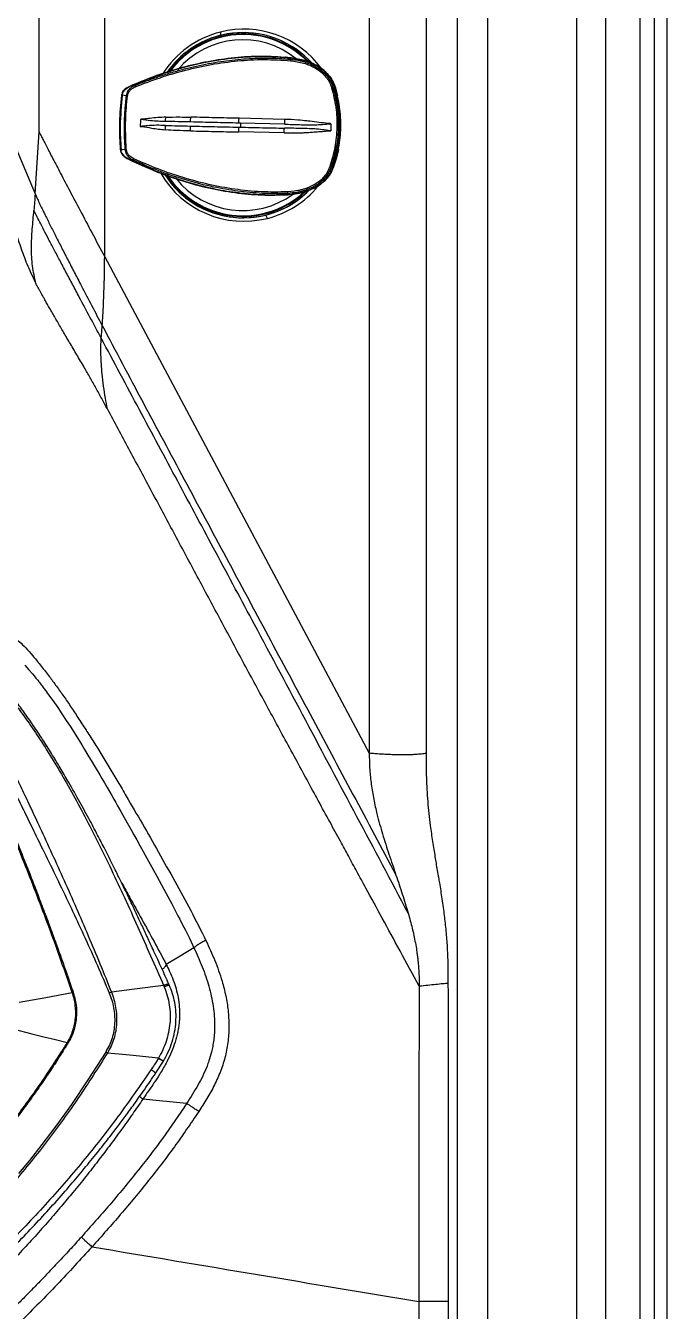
# Model space of a CAD drawing. Extents: x 832 to 912, y 781 to 934.
# Drawn here: x 902.64 to 911.81, y 806.48 to 824.87 of the extents above; entities that cross this region are included whole.
import ezdxf

# ---------------------------------------------------------------- set-up
doc = ezdxf.new("R2010")
doc.units = 0
doc.header["$MEASUREMENT"] = 0
doc.layers.add('1', color=4, linetype='Continuous')

# ---------------------------------------------------------------- blocks, each defined once
blk = doc.blocks.new('2026 SOVEREIGN HL')
at = {"layer": '1', "color": 4, "linetype": 'Continuous', "lineweight": 25}
blk.add_line((80.084, 3), (80.084, 90.187), dxfattribs=at)
at = {"layer": '1', "color": 3, "linetype": 'Continuous', "lineweight": 25}
for p, q in [((79.9, 3.417), (79.9, 89.77)), ((79.696, 3.694), (79.696, 89.493)), ((79.206, 4.327), (79.206, 88.86)), ((78.788, 4.836), (78.788, 88.352)), ((77.08, 39.958), (77.08, 5.071)), ((77.513, 39.974), (77.513, 5.071)), ((75.82, 29.564), (75.82, 17.37)), ((72.037, 24.471), (72.037, 29.387)), ((76.634, 29.326), (76.634, 17.369)), ((71.099, 26.262), (71.099, 29.241)), ((73.692, 27.69), (73.695, 27.642)), ((74.621, 27.328), (74.62, 27.328)), ((74.703, 27.312), (74.699, 27.3)), ((74.703, 27.312), (74.704, 27.313)), ((74.706, 27.319), (74.705, 27.319)), ((70.268, 27.212), (71.042, 25.376)), ((72.47, 26.938), (72.47, 26.939)), ((72.471, 26.927), (72.47, 26.938)), ((75.324, 26.903), (75.301, 26.897)), ((75.332, 26.905), (75.331, 26.905)), ((75.332, 26.905), (75.367, 26.777)), ((75.332, 26.905), (75.332, 26.905)), ((72.349, 26.775), (72.282, 26.784)), ((74.609, 26.439), (73.958, 26.455)), ((74.608, 26.371), (73.978, 26.386)), ((75.272, 26.377), (75.27, 26.277)), ((71.042, 25.376), (71.099, 26.262)), ((74.605, 26.245), (73.954, 26.259)), ((72.264, 26.008), (72.331, 26.013)), ((72.271, 26.008), (72.276, 25.995)), ((72.447, 25.856), (72.445, 25.845)), ((72.445, 25.845), (72.445, 25.844)), ((75.298, 25.75), (75.275, 25.757)), ((75.306, 25.748), (75.305, 25.748)), ((75.306, 25.748), (75.306, 25.748)), ((74.655, 25.381), (74.659, 25.369)), ((74.659, 25.369), (74.66, 25.368)), ((74.661, 25.362), (74.727, 25.372)), ((74.662, 25.362), (74.661, 25.362)), ((74.728, 25.369), (74.729, 25.369)), ((74.364, 25.023), (74.342, 25.071)), ((72.037, 24.471), (75.82, 17.37)), ((72.963, 14.048), (72.955, 14.066)), ((71.585, 13.954), (71.57, 13.949)), ((72.133, 13.953), (72.102, 13.94)), ((72.076, 13.081), (72.051, 13.096)), ((72.768, 12.796), (72.876, 12.967)), ((73.209, 12.36), (72.583, 12.423)), ((76.949, 9.524), (76.942, 5.071))]:
    blk.add_line(p, q, dxfattribs=at)
at = {"layer": '1', "color": 3, "linetype": 'Continuous', "lineweight": 25, "flags": 128}
for points in [[(75.379, 26.007), (75.351, 25.888), (75.306, 25.748)], [(75.257, 25.763), (75.229, 25.698), (75.204, 25.658), (75.196, 25.646), (75.187, 25.635), (75.178, 25.623), (75.168, 25.612), (75.168, 25.611), (75.166, 25.609), (75.159, 25.602), (75.146, 25.589), (75.126, 25.57), (75.1, 25.548), (75.074, 25.53), (75.047, 25.513), (75.046, 25.512), (75.038, 25.507), (74.973, 25.474), (74.917, 25.452), (74.882, 25.441), (74.851, 25.432), (74.843, 25.43), (74.83, 25.427), (74.818, 25.424), (74.813, 25.423), (74.81, 25.422), (74.809, 25.422), (74.809, 25.422), (74.809, 25.422), (74.809, 25.422), (74.808, 25.422), (74.808, 25.422), (74.808, 25.422), (74.808, 25.422), (74.808, 25.422), (74.808, 25.422), (74.808, 25.422), (74.808, 25.422), (74.805, 25.421), (74.772, 25.415), (74.746, 25.411), (74.655, 25.403)], [(71.987, 23.309), (71.994, 23.399), (72.001, 23.49)], [(70.894, 18.632), (70.954, 18.566), (71.004, 18.508), (71.029, 18.478), (71.054, 18.446), (71.08, 18.414), (71.093, 18.397), (71.1, 18.388), (71.108, 18.377), (71.118, 18.365), (71.13, 18.35), (71.143, 18.333), (71.157, 18.313), (71.173, 18.292), (71.191, 18.268), (71.194, 18.263), (71.205, 18.249), (71.221, 18.227), (71.293, 18.126), (71.365, 18.023), (71.426, 17.934), (71.488, 17.84), (71.541, 17.757), (71.622, 17.631), (71.71, 17.489), (71.75, 17.423), (71.798, 17.344), (71.858, 17.244), (71.915, 17.147), (71.966, 17.061), (71.997, 17.008), (72.032, 16.948), (72.071, 16.881), (72.105, 16.821), (72.138, 16.765), (72.168, 16.712), (72.195, 16.664), (72.22, 16.62), (72.235, 16.594), (72.267, 16.537), (72.316, 16.452), (72.379, 16.34), (72.416, 16.273), (72.455, 16.203), (72.496, 16.13), (72.539, 16.052), (72.665, 15.824), (72.781, 15.611), (72.883, 15.424), (72.995, 15.215), (73.084, 15.046), (73.111, 14.996), (73.146, 14.927), (73.192, 14.837), (73.248, 14.724), (73.314, 14.587)], [(73.314, 14.587), (73.116, 14.468), (72.918, 14.349)], [(72.88, 14.046), (72.462, 13.994), (72.133, 13.953)], [(70.815, 13.808), (71.193, 13.878), (71.57, 13.949)], [(70.74, 13.423), (70.997, 13.358), (71.164, 13.315), (71.331, 13.273), (71.498, 13.23)], [(72.051, 13.096), (71.798, 12.698), (71.56, 12.346), (71.339, 12.037), (71.138, 11.771), (70.959, 11.545), (70.806, 11.359)], [(72.805, 13.008), (72.397, 13.049), (72.076, 13.081)], [(72.766, 12.798), (72.768, 12.796), (72.767, 12.797), (72.762, 12.8), (72.754, 12.805), (72.743, 12.811), (72.73, 12.82), (72.715, 12.83), (72.699, 12.84)]]:
    blk.add_lwpolyline(points, dxfattribs=at)
at = {"layer": '1', "color": 3, "linetype": 'Continuous', "lineweight": 25}
for centre, radius, start, end in [((74.029, 26.358), 1.373, 104.1827, 147.8336), ((74.018, 26.359), 1.323, 41.562, 145.3469), ((74.019, 26.359), 1.324, 104.1796, 145.3052), ((74.015, 26.359), 1.304, 44.0435, 144.5973), ((74.015, 26.359), 1.295, 44.6571, 144.1835), ((74.014, 26.359), 1.295, 44.6735, 144.175), ((74.015, 26.359), 1.295, 44.9736, 143.9615), ((74.028, 26.359), 1.372, 36.0317, 104.1608), ((74.018, 26.359), 1.322, 42.139, 104.1647), ((74.011, 26.359), 1.219, 51.0807, 139.6765), ((74.513, 27.299), 0.186, 353.7217, 0.2938), ((72.521, 26.928), 0.0505, 180.7171, 205.5211), ((75.351, 26.66), 0.242, 101.9773, 106.5208), ((73.623, 26.365), 1.784, 339.8492, 17.5466), ((73.625, 26.365), 1.786, 339.8493, 17.5465), ((72.324, 26.424), 0.352, 83.6003, 85.9363), ((72.324, 26.345), 0.331, 271.2974, 273.7793), ((72.497, 25.853), 0.0504, 151.833, 176.6432), ((75.333, 25.982), 0.232, 250.8743, 255.6048), ((74.028, 26.354), 1.372, 209.8612, 284.157), ((74.018, 26.354), 1.323, 212.0815, 284.1559), ((74.018, 26.354), 1.323, 212.097, 315.4486), ((74.015, 26.354), 1.304, 212.9753, 313.0221), ((74.015, 26.354), 1.295, 213.3646, 312.3202), ((74.014, 26.354), 1.295, 213.3737, 312.3037), ((74.015, 26.354), 1.295, 213.5908, 312.6449), ((74.011, 26.354), 1.219, 218.4323, 306.2638), ((74.018, 26.354), 1.323, 284.1761, 315.4675), ((74.027, 26.354), 1.373, 284.1785, 320.5542), ((74.47, 25.391), 0.185, 357.0977, 3.6738)]:
    blk.add_arc(centre, radius, start, end, dxfattribs=at)
for points, knots in [([(74.705, 27.319), (74.578, 27.329), (74.324, 27.349), (73.942, 27.33), (73.563, 27.279), (73.19, 27.196), (72.823, 27.087), (72.587, 26.992), (72.469, 26.945)], [0, 0, 0, 0, 0.1667058, 0.3333905, 0.5000627, 0.6667205, 0.8333645, 1, 1, 1, 1]), ([(74.704, 27.313), (74.563, 27.324), (74.28, 27.345), (73.854, 27.317), (73.406, 27.245), (72.94, 27.124), (72.627, 27.001), (72.47, 26.939)], [0, 0, 0, 0, 0.1853346, 0.3714116, 0.5584036, 0.7794434, 1, 1, 1, 1]), ([(72.471, 26.927), (72.528, 26.95), (72.644, 26.995), (72.821, 27.057), (72.998, 27.112), (73.174, 27.161), (73.348, 27.203), (73.522, 27.239), (73.747, 27.277), (74.026, 27.308), (74.361, 27.323), (74.585, 27.308), (74.699, 27.3)], [0, 0, 0, 0, 0.082024, 0.164587, 0.247634, 0.327657, 0.404889, 0.482845, 0.561506, 0.704793, 0.850851, 1, 1, 1, 1]), ([(72.476, 26.906), (72.593, 26.951), (72.827, 27.041), (73.191, 27.147), (73.562, 27.229), (73.938, 27.281), (74.318, 27.303), (74.571, 27.287), (74.698, 27.279)], [0, 0, 0, 0, 0.166755, 0.333479, 0.500173, 0.666827, 0.833439, 1, 1, 1, 1]), ([(74.698, 27.279), (74.76, 27.27), (74.883, 27.252), (75.037, 27.187), (75.148, 27.107), (75.2, 27.05), (75.235, 27.001), (75.26, 26.958), (75.275, 26.913), (75.283, 26.892)], [0, 0, 0, 0, 0.252442, 0.502953, 0.665117, 0.799, 0.811083, 0.908696, 1, 1, 1, 1]), ([(74.699, 27.3), (74.733, 27.296), (74.782, 27.29), (74.854, 27.274), (74.919, 27.255), (74.992, 27.227), (75.073, 27.185), (75.157, 27.126), (75.223, 27.055), (75.263, 26.991), (75.286, 26.944), (75.296, 26.913), (75.301, 26.897)], [0, 0, 0, 0, 0.134315, 0.19393, 0.286019, 0.397716, 0.499324, 0.639411, 0.796776, 0.872857, 0.9321, 1, 1, 1, 1]), ([(74.703, 27.307), (74.703, 27.307), (74.703, 27.309), (74.704, 27.311), (74.704, 27.313), (74.705, 27.316), (74.705, 27.318), (74.705, 27.319), (74.705, 27.319), (74.705, 27.319)], [0, 0, 0, 0, 0.0555269, 0.1652647, 0.3428135, 0.5557034, 0.7629254, 0.9106701, 1, 1, 1, 1]), ([(75.324, 26.903), (75.314, 26.93), (75.294, 26.984), (75.246, 27.056), (75.187, 27.12), (75.115, 27.176), (75.031, 27.225), (74.944, 27.261), (74.859, 27.286), (74.781, 27.303), (74.729, 27.31), (74.704, 27.313)], [0, 0, 0, 0, 0.11106, 0.219204, 0.328205, 0.441569, 0.564531, 0.695223, 0.79984, 0.902244, 1, 1, 1, 1]), ([(75.331, 26.905), (75.319, 26.936), (75.295, 26.998), (75.236, 27.079), (75.165, 27.149), (75.082, 27.205), (74.993, 27.249), (74.869, 27.294), (74.771, 27.309), (74.705, 27.319)], [0, 0, 0, 0, 0.125454, 0.250839, 0.376108, 0.501219, 0.626161, 0.750943, 1, 1, 1, 1]), ([(74.706, 27.319), (74.772, 27.309), (74.87, 27.294), (74.994, 27.248), (75.084, 27.205), (75.166, 27.148), (75.237, 27.079), (75.296, 26.998), (75.32, 26.936), (75.332, 26.905)], [0, 0, 0, 0, 0.249571, 0.374544, 0.499577, 0.624656, 0.749763, 0.874882, 1, 1, 1, 1]), ([(74.828, 27.295), (74.83, 27.294), (74.833, 27.294), (74.835, 27.293), (74.835, 27.293)], [0, 0, 0, 0, 0.767653, 1, 1, 1, 1]), ([(72.469, 26.945), (72.429, 26.929), (72.368, 26.905), (72.308, 26.856), (72.284, 26.818), (72.279, 26.795), (72.277, 26.784)], [0, 0, 0, 0, 0.491784, 0.743121, 0.871148, 1, 1, 1, 1]), ([(72.47, 26.939), (72.427, 26.922), (72.365, 26.898), (72.307, 26.846), (72.287, 26.811), (72.284, 26.793), (72.282, 26.784)], [0, 0, 0, 0, 0.538399, 0.778103, 0.891276, 1, 1, 1, 1]), ([(72.349, 26.775), (72.351, 26.788), (72.356, 26.814), (72.371, 26.846), (72.388, 26.87), (72.402, 26.885), (72.427, 26.906), (72.451, 26.918), (72.471, 26.927)], [0, 0, 0, 0, 0.191719, 0.38276, 0.518623, 0.62094, 0.677465, 1, 1, 1, 1]), ([(72.363, 26.774), (72.365, 26.785), (72.37, 26.812), (72.393, 26.85), (72.43, 26.884), (72.46, 26.899), (72.476, 26.906)], [0, 0, 0, 0, 0.189797, 0.444634, 0.713683, 1, 1, 1, 1]), ([(72.469, 26.944), (72.469, 26.944), (72.469, 26.945), (72.469, 26.945), (72.469, 26.945)], [0, 0, 0, 0, 0.623214, 1, 1, 1, 1]), ([(75.283, 26.892), (75.306, 26.799), (75.351, 26.613), (75.364, 26.325), (75.338, 26.038), (75.284, 25.854), (75.257, 25.763)], [0, 0, 0, 0, 0.249997, 0.499994, 0.750008, 1, 1, 1, 1]), ([(75.301, 26.897), (75.325, 26.803), (75.37, 26.618), (75.383, 26.33), (75.359, 26.041), (75.304, 25.853), (75.275, 25.757)], [0, 0, 0, 0, 0.25031, 0.493487, 0.741947, 1, 1, 1, 1]), ([(75.292, 25.752), (75.321, 25.845), (75.38, 26.032), (75.407, 26.324), (75.393, 26.618), (75.343, 26.806), (75.318, 26.901)], [0, 0, 0, 0, 0.25, 0.499999, 0.749999, 1, 1, 1, 1]), ([(75.305, 25.748), (75.334, 25.842), (75.393, 26.029), (75.421, 26.324), (75.407, 26.62), (75.356, 26.81), (75.331, 26.905)], [0, 0, 0, 0, 0.249999, 0.5, 0.75, 1, 1, 1, 1]), ([(75.318, 26.901), (75.318, 26.901), (75.319, 26.901), (75.32, 26.901), (75.322, 26.902), (75.326, 26.903), (75.33, 26.904), (75.331, 26.905), (75.331, 26.905)], [0, 0, 0, 0, 0.02176, 0.048506, 0.136435, 0.464057, 0.814746, 1, 1, 1, 1]), ([(72.277, 26.784), (72.263, 26.639), (72.239, 26.381), (72.253, 26.121), (72.259, 26.007)], [0, 0, 0, 0, 0.559951, 1, 1, 1, 1]), ([(72.264, 26.008), (72.257, 26.137), (72.244, 26.396), (72.269, 26.655), (72.282, 26.784)], [0, 0, 0, 0, 0.499975, 1, 1, 1, 1]), ([(72.288, 26.783), (72.275, 26.638), (72.25, 26.381), (72.264, 26.122), (72.271, 26.008)], [0, 0, 0, 0, 0.559949, 1, 1, 1, 1]), ([(72.288, 26.783), (72.288, 26.783), (72.286, 26.783), (72.285, 26.783), (72.282, 26.784), (72.28, 26.784), (72.278, 26.784), (72.277, 26.784), (72.277, 26.784), (72.277, 26.784)], [0, 0, 0, 0, 0.055523, 0.165307, 0.342805, 0.555715, 0.762934, 0.910683, 1, 1, 1, 1]), ([(72.331, 26.013), (72.329, 26.044), (72.324, 26.114), (72.32, 26.23), (72.319, 26.373), (72.325, 26.524), (72.336, 26.663), (72.345, 26.742), (72.349, 26.775)], [0, 0, 0, 0, 0.1227059, 0.2744709, 0.4552975, 0.6869475, 0.8685119, 1, 1, 1, 1]), ([(72.346, 26.014), (72.339, 26.156), (72.327, 26.41), (72.352, 26.663), (72.363, 26.774)], [0, 0, 0, 0, 0.559945, 1, 1, 1, 1]), ([(72.548, 26.439), (72.548, 26.423), (72.547, 26.389), (72.546, 26.356), (72.546, 26.339)], [0, 0, 0, 0, 0.499998, 1, 1, 1, 1]), ([(72.546, 26.339), (72.547, 26.339), (72.549, 26.339), (72.55, 26.339), (72.551, 26.338)], [0, 0, 0, 0, 0.486392, 1, 1, 1, 1]), ([(72.553, 26.439), (72.552, 26.439), (72.551, 26.439), (72.549, 26.439), (72.548, 26.439)], [0, 0, 0, 0, 0.500198, 1, 1, 1, 1]), ([(72.906, 26.352), (72.82, 26.355), (72.71, 26.357), (72.593, 26.342), (72.562, 26.339), (72.554, 26.338), (72.552, 26.338), (72.551, 26.338), (72.551, 26.338), (72.551, 26.338), (72.551, 26.338)], [0, 0, 0, 0, 0.730018, 0.931373, 0.982113, 0.995107, 0.998552, 0.999524, 0.999822, 1, 1, 1, 1]), ([(72.551, 26.338), (72.551, 26.338), (72.553, 26.338), (72.56, 26.338), (72.612, 26.334), (72.727, 26.308), (72.839, 26.297), (72.904, 26.29)], [0, 0, 0, 0, 0.001607, 0.015651, 0.055888, 0.446075, 1, 1, 1, 1]), ([(72.909, 26.472), (72.833, 26.467), (72.731, 26.46), (72.618, 26.446), (72.577, 26.442), (72.563, 26.441), (72.558, 26.44), (72.555, 26.44), (72.554, 26.439), (72.553, 26.439)], [0, 0, 0, 0, 0.632721, 0.860021, 0.958237, 0.975922, 0.985986, 0.994963, 1, 1, 1, 1]), ([(72.908, 26.41), (72.836, 26.411), (72.718, 26.413), (72.6, 26.432), (72.553, 26.439)], [0, 0, 0, 0, 0.600626, 1, 1, 1, 1]), ([(72.904, 26.29), (72.905, 26.301), (72.907, 26.324), (72.907, 26.343), (72.906, 26.352)], [0, 0, 0, 0, 0.5000134, 1, 1, 1, 1]), ([(72.906, 26.352), (72.965, 26.351), (73.083, 26.348), (73.202, 26.345), (73.261, 26.344)], [0, 0, 0, 0, 0.499891, 1, 1, 1, 1]), ([(72.908, 26.41), (72.908, 26.419), (72.909, 26.438), (72.909, 26.461), (72.909, 26.472)], [0, 0, 0, 0, 0.499972, 1, 1, 1, 1]), ([(73.263, 26.402), (73.203, 26.403), (73.084, 26.406), (72.967, 26.409), (72.908, 26.41)], [0, 0, 0, 0, 0.500116, 1, 1, 1, 1]), ([(72.909, 26.472), (72.975, 26.473), (73.095, 26.475), (73.215, 26.472), (73.267, 26.471)], [0, 0, 0, 0, 0.5598152, 1, 1, 1, 1]), ([(73.261, 26.344), (73.377, 26.341), (73.607, 26.336), (73.839, 26.331), (73.954, 26.328)], [0, 0, 0, 0, 0.499964, 1, 1, 1, 1]), ([(73.263, 26.275), (73.263, 26.281), (73.263, 26.294), (73.263, 26.313), (73.262, 26.33), (73.262, 26.339), (73.261, 26.344)], [0, 0, 0, 0, 0.247829, 0.499988, 0.752155, 1, 1, 1, 1]), ([(73.263, 26.402), (73.263, 26.406), (73.264, 26.416), (73.266, 26.433), (73.267, 26.452), (73.267, 26.464), (73.267, 26.471)], [0, 0, 0, 0, 0.247854, 0.499999, 0.752163, 1, 1, 1, 1]), ([(73.956, 26.386), (73.84, 26.389), (73.608, 26.394), (73.378, 26.399), (73.263, 26.402)], [0, 0, 0, 0, 0.500037, 1, 1, 1, 1]), ([(73.958, 26.455), (73.843, 26.457), (73.612, 26.463), (73.382, 26.468), (73.267, 26.471)], [0, 0, 0, 0, 0.500128, 1, 1, 1, 1]), ([(73.954, 26.259), (73.954, 26.266), (73.954, 26.279), (73.954, 26.297), (73.955, 26.314), (73.954, 26.323), (73.954, 26.328)], [0, 0, 0, 0, 0.247823, 0.499999, 0.752151, 1, 1, 1, 1]), ([(73.954, 26.328), (73.958, 26.328), (73.966, 26.328), (73.973, 26.328), (73.977, 26.328)], [0, 0, 0, 0, 0.500009, 1, 1, 1, 1]), ([(73.956, 26.386), (73.956, 26.391), (73.957, 26.4), (73.957, 26.417), (73.958, 26.436), (73.958, 26.448), (73.958, 26.455)], [0, 0, 0, 0, 0.247852, 0.500014, 0.752159, 1, 1, 1, 1]), ([(73.978, 26.386), (73.974, 26.386), (73.966, 26.386), (73.959, 26.386), (73.956, 26.386)], [0, 0, 0, 0, 0.591893, 1, 1, 1, 1]), ([(73.978, 26.386), (73.978, 26.381), (73.977, 26.373), (73.977, 26.357), (73.977, 26.34), (73.977, 26.332), (73.977, 26.328)], [0, 0, 0, 0, 0.250256, 0.499979, 0.749739, 1, 1, 1, 1]), ([(73.977, 26.328), (74.082, 26.325), (74.292, 26.321), (74.502, 26.316), (74.607, 26.314)], [0, 0, 0, 0, 0.500057, 1, 1, 1, 1]), ([(74.605, 26.245), (74.605, 26.252), (74.605, 26.264), (74.606, 26.283), (74.606, 26.299), (74.607, 26.309), (74.607, 26.314)], [0, 0, 0, 0, 0.247855, 0.4999725, 0.7521005, 1, 1, 1, 1]), ([(75.26, 26.277), (75.187, 26.287), (75.042, 26.306), (74.825, 26.31), (74.679, 26.313), (74.607, 26.314)], [0, 0, 0, 0, 0.338238, 0.670376, 1, 1, 1, 1]), ([(74.609, 26.439), (74.609, 26.433), (74.608, 26.42), (74.608, 26.402), (74.608, 26.385), (74.608, 26.376), (74.608, 26.371)], [0, 0, 0, 0, 0.2479315, 0.4999994, 0.7520972, 1, 1, 1, 1]), ([(74.608, 26.371), (74.681, 26.369), (74.826, 26.364), (75.043, 26.359), (75.189, 26.371), (75.262, 26.378)], [0, 0, 0, 0, 0.32961, 0.661729, 1, 1, 1, 1]), ([(75.262, 26.378), (75.262, 26.378), (75.256, 26.379), (75.245, 26.38), (75.149, 26.388), (75.058, 26.404), (74.972, 26.413), (74.971, 26.413), (74.967, 26.413), (74.953, 26.415), (74.897, 26.421), (74.78, 26.433), (74.673, 26.437), (74.609, 26.439)], [0, 0, 0, 0, 0.003081, 0.027249, 0.05012, 0.445529, 0.445662, 0.446815, 0.450122, 0.462785, 0.512261, 0.707506, 1, 1, 1, 1]), ([(75.272, 26.377), (75.27, 26.377), (75.267, 26.377), (75.264, 26.377), (75.262, 26.378)], [0, 0, 0, 0, 0.499903, 1, 1, 1, 1]), ([(71.099, 26.262), (71.104, 26.251), (71.114, 26.23), (71.139, 26.18), (71.17, 26.12), (71.221, 26.021), (71.299, 25.871), (71.41, 25.658), (71.54, 25.411), (71.69, 25.128), (71.857, 24.811), (71.975, 24.588), (72.037, 24.471)], [0, 0, 0, 0, 0.04249, 0.086326, 0.132089, 0.180165, 0.284122, 0.399748, 0.528239, 0.670844, 0.82843, 1, 1, 1, 1]), ([(73.263, 26.275), (73.196, 26.276), (73.076, 26.278), (72.957, 26.286), (72.904, 26.29)], [0, 0, 0, 0, 0.560184, 1, 1, 1, 1]), ([(73.263, 26.275), (73.378, 26.272), (73.608, 26.267), (73.839, 26.262), (73.954, 26.259)], [0, 0, 0, 0, 0.499872, 1, 1, 1, 1]), ([(74.605, 26.245), (74.615, 26.245), (74.638, 26.245), (74.674, 26.245), (74.717, 26.245), (74.764, 26.245), (74.818, 26.247), (74.877, 26.249), (74.942, 26.253), (75.001, 26.257), (75.055, 26.261), (75.101, 26.265), (75.148, 26.268), (75.19, 26.272), (75.22, 26.274), (75.238, 26.275), (75.248, 26.276), (75.255, 26.276), (75.259, 26.277), (75.26, 26.277)], [0, 0, 0, 0, 0.047084, 0.102822, 0.167174, 0.240062, 0.321442, 0.411317, 0.509843, 0.617397, 0.683426, 0.754852, 0.831574, 0.898221, 0.948339, 0.969627, 0.982104, 0.993556, 1, 1, 1, 1]), ([(75.26, 26.277), (75.262, 26.277), (75.265, 26.277), (75.268, 26.277), (75.27, 26.277)], [0, 0, 0, 0, 0.500102, 1, 1, 1, 1]), ([(72.271, 26.008), (72.27, 26.008), (72.269, 26.008), (72.267, 26.008), (72.265, 26.008), (72.262, 26.008), (72.26, 26.007), (72.259, 26.007), (72.259, 26.007), (72.259, 26.007)], [0, 0, 0, 0, 0.055558, 0.165291, 0.342835, 0.555732, 0.762931, 0.910687, 1, 1, 1, 1]), ([(72.259, 26.007), (72.261, 25.996), (72.265, 25.974), (72.287, 25.935), (72.345, 25.883), (72.404, 25.856), (72.443, 25.838)], [0, 0, 0, 0, 0.1288491, 0.2568822, 0.5082135, 1, 1, 1, 1]), ([(72.264, 26.008), (72.265, 25.999), (72.268, 25.98), (72.286, 25.944), (72.342, 25.89), (72.403, 25.863), (72.445, 25.844)], [0, 0, 0, 0, 0.1087644, 0.2218972, 0.4616008, 1, 1, 1, 1]), ([(72.447, 25.856), (72.427, 25.866), (72.391, 25.886), (72.356, 25.929), (72.337, 25.972), (72.333, 25.999), (72.331, 26.013)], [0, 0, 0, 0, 0.3224596, 0.5984824, 0.7990252, 1, 1, 1, 1]), ([(72.452, 25.876), (72.433, 25.887), (72.398, 25.906), (72.366, 25.946), (72.35, 25.982), (72.347, 26.003), (72.346, 26.014)], [0, 0, 0, 0, 0.363344, 0.65335, 0.828638, 1, 1, 1, 1]), ([(72.445, 25.844), (72.445, 25.843), (72.444, 25.841), (72.444, 25.84), (72.443, 25.838), (72.443, 25.838), (72.443, 25.838)], [0, 0, 0, 0, 0.257479, 0.60383, 0.850716, 1, 1, 1, 1]), ([(72.443, 25.838), (72.559, 25.786), (72.791, 25.68), (73.152, 25.554), (73.521, 25.454), (73.898, 25.386), (74.279, 25.35), (74.534, 25.358), (74.661, 25.362)], [0, 0, 0, 0, 0.1666364, 0.3332802, 0.4999377, 0.6666105, 0.8332942, 1, 1, 1, 1]), ([(72.445, 25.844), (72.575, 25.785), (72.836, 25.668), (73.243, 25.532), (73.63, 25.437), (73.992, 25.382), (74.326, 25.356), (74.548, 25.364), (74.66, 25.368)], [0, 0, 0, 0, 0.187061, 0.374644, 0.561877, 0.70843, 0.854413, 1, 1, 1, 1]), ([(74.655, 25.381), (74.594, 25.379), (74.474, 25.375), (74.294, 25.38), (74.116, 25.392), (73.941, 25.412), (73.768, 25.438), (73.519, 25.485), (73.198, 25.567), (72.813, 25.696), (72.568, 25.803), (72.447, 25.856)], [0, 0, 0, 0, 0.079707, 0.158459, 0.236335, 0.313387, 0.389649, 0.46514, 0.646211, 0.824643, 1, 1, 1, 1]), ([(74.655, 25.403), (74.528, 25.4), (74.275, 25.396), (73.896, 25.436), (73.522, 25.505), (73.156, 25.603), (72.797, 25.726), (72.567, 25.826), (72.452, 25.876)], [0, 0, 0, 0, 0.1665756, 0.3331852, 0.4998368, 0.6665271, 0.8332509, 1, 1, 1, 1]), ([(75.275, 25.757), (75.273, 25.749), (75.267, 25.733), (75.256, 25.708), (75.242, 25.682), (75.226, 25.655), (75.197, 25.615), (75.156, 25.569), (75.105, 25.526), (75.059, 25.495), (75.014, 25.47), (74.967, 25.448), (74.916, 25.429), (74.854, 25.41), (74.767, 25.391), (74.697, 25.385), (74.655, 25.381)], [0, 0, 0, 0, 0.03234, 0.06762, 0.105832, 0.146974, 0.191051, 0.298233, 0.384938, 0.451121, 0.515506, 0.582863, 0.653192, 0.726482, 0.837058, 1, 1, 1, 1]), ([(75.292, 25.752), (75.292, 25.752), (75.293, 25.752), (75.294, 25.752), (75.296, 25.751), (75.3, 25.75), (75.304, 25.748), (75.305, 25.748), (75.305, 25.748)], [0, 0, 0, 0, 0.022805, 0.050111, 0.135418, 0.46358, 0.814883, 1, 1, 1, 1]), ([(70.453, 25.589), (70.492, 25.506), (70.569, 25.338), (70.666, 25.088), (70.755, 24.838), (70.842, 24.589), (70.931, 24.341), (71.012, 24.174), (71.052, 24.09)], [0, 0, 0, 0, 0.165777, 0.331558, 0.501344, 0.669011, 0.834554, 1, 1, 1, 1]), ([(74.66, 25.368), (74.698, 25.372), (74.778, 25.379), (74.879, 25.403), (74.961, 25.431), (75.022, 25.458), (75.087, 25.493), (75.152, 25.54), (75.213, 25.601), (75.264, 25.671), (75.287, 25.723), (75.298, 25.75)], [0, 0, 0, 0, 0.149082, 0.305958, 0.394301, 0.478843, 0.560233, 0.673647, 0.782723, 0.88931, 1, 1, 1, 1]), ([(75.306, 25.748), (75.292, 25.718), (75.266, 25.657), (75.203, 25.578), (75.129, 25.512), (75.044, 25.46), (74.953, 25.42), (74.826, 25.381), (74.728, 25.37), (74.662, 25.362)], [0, 0, 0, 0, 0.1251342, 0.2502629, 0.3753773, 0.5004405, 0.6254498, 0.7504092, 1, 1, 1, 1]), ([(74.727, 25.372), (74.771, 25.378), (74.847, 25.386), (74.951, 25.42), (75.043, 25.459), (75.127, 25.512), (75.202, 25.578), (75.265, 25.656), (75.292, 25.717), (75.305, 25.748)], [0, 0, 0, 0, 0.179751, 0.31605, 0.452521, 0.589181, 0.726013, 0.862969, 1, 1, 1, 1]), ([(71.042, 25.376), (71.039, 25.336), (71.034, 25.256), (71.028, 25.176), (71.025, 25.135)], [0, 0, 0, 0, 0.500188, 1, 1, 1, 1]), ([(71.042, 25.376), (71.05, 25.357), (71.066, 25.32), (71.1, 25.246), (71.14, 25.163), (71.192, 25.057), (71.257, 24.925), (71.338, 24.766), (71.423, 24.599), (71.513, 24.424), (71.605, 24.245), (71.718, 24.028), (71.849, 23.777), (71.951, 23.584), (72.001, 23.49)], [0, 0, 0, 0, 0.063454, 0.124968, 0.184706, 0.244877, 0.330646, 0.414154, 0.499867, 0.582952, 0.667158, 0.74989, 0.878015, 1, 1, 1, 1]), ([(74.66, 25.368), (74.66, 25.368), (74.66, 25.366), (74.661, 25.364), (74.661, 25.362), (74.661, 25.362), (74.661, 25.362)], [0, 0, 0, 0, 0.2738501, 0.6125048, 0.8540229, 1, 1, 1, 1]), ([(74.783, 25.381), (74.78, 25.38), (74.772, 25.379), (74.765, 25.378), (74.761, 25.378)], [0, 0, 0, 0, 0.437423, 1, 1, 1, 1]), ([(71.052, 24.09), (71.034, 24.174), (70.999, 24.34), (70.983, 24.602), (71, 24.868), (71.017, 25.046), (71.025, 25.135)], [0, 0, 0, 0, 0.249425, 0.497428, 0.747592, 1, 1, 1, 1]), ([(71.987, 23.309), (71.933, 23.41), (71.826, 23.611), (71.69, 23.867), (71.576, 24.08), (71.482, 24.257), (71.393, 24.425), (71.31, 24.583), (71.233, 24.728), (71.165, 24.859), (71.106, 24.972), (71.058, 25.068), (71.036, 25.113), (71.025, 25.135)], [0, 0, 0, 0, 0.129747, 0.257057, 0.341685, 0.426116, 0.511263, 0.594972, 0.67722, 0.759242, 0.840432, 0.919796, 1, 1, 1, 1]), ([(72.001, 23.49), (72.004, 23.538), (72.012, 23.64), (72.02, 23.803), (72.027, 23.977), (72.032, 24.152), (72.036, 24.317), (72.036, 24.422), (72.037, 24.471)], [0, 0, 0, 0, 0.148854, 0.31902, 0.49991, 0.680835, 0.851083, 1, 1, 1, 1]), ([(72.075, 22.297), (72.048, 22.346), (71.993, 22.447), (71.911, 22.597), (71.828, 22.745), (71.736, 22.905), (71.637, 23.075), (71.533, 23.25), (71.436, 23.415), (71.347, 23.567), (71.269, 23.704), (71.213, 23.802), (71.175, 23.869), (71.151, 23.912), (71.129, 23.952), (71.108, 23.989), (71.088, 24.024), (71.069, 24.058), (71.058, 24.079), (71.052, 24.09)], [0, 0, 0, 0, 0.05944, 0.121502, 0.182173, 0.244658, 0.326845, 0.409475, 0.493476, 0.577126, 0.660916, 0.745017, 0.781508, 0.817778, 0.853707, 0.889524, 0.92612, 0.962712, 1, 1, 1, 1]), ([(72.001, 23.49), (72.194, 23.125), (72.583, 22.392), (73.175, 21.286), (73.773, 20.171), (74.374, 19.051), (74.979, 17.921), (75.589, 16.78), (75.998, 16.012), (76.203, 15.628)], [0, 0, 0, 0, 0.139147, 0.280277, 0.42273, 0.565198, 0.707732, 0.853684, 1, 1, 1, 1]), ([(72.075, 22.297), (72.065, 22.348), (72.045, 22.454), (72.02, 22.622), (72.002, 22.785), (71.989, 22.935), (71.983, 23.066), (71.981, 23.191), (71.985, 23.271), (71.987, 23.309)], [0, 0, 0, 0, 0.155051, 0.326071, 0.504046, 0.636938, 0.765631, 0.887311, 1, 1, 1, 1]), ([(76.377, 15.083), (76.134, 15.543), (75.646, 16.461), (74.913, 17.837), (74.241, 19.097), (73.63, 20.238), (73.081, 21.262), (72.533, 22.286), (72.169, 22.968), (71.987, 23.309)], [0, 0, 0, 0, 0.16691, 0.333741, 0.500492, 0.625433, 0.750124, 0.875048, 1, 1, 1, 1]), ([(76.535, 14.037), (76.444, 14.205), (76.268, 14.53), (76.013, 14.998), (75.808, 15.376), (75.646, 15.673), (75.525, 15.897), (75.397, 16.132), (75.253, 16.396), (75.094, 16.688), (74.93, 16.99), (74.766, 17.293), (74.6, 17.598), (74.437, 17.9), (74.221, 18.298), (73.956, 18.791), (73.637, 19.384), (73.321, 19.974), (73.006, 20.563), (72.693, 21.148), (72.382, 21.726), (72.177, 22.106), (72.075, 22.297)], [0, 0, 0, 0, 0.060783, 0.117105, 0.168963, 0.197429, 0.224341, 0.249699, 0.282347, 0.319769, 0.355317, 0.391348, 0.429196, 0.46558, 0.500503, 0.573136, 0.643696, 0.715267, 0.787217, 0.85804, 0.928984, 1, 1, 1, 1]), ([(70.074, 19.406), (70.082, 19.402), (70.098, 19.394), (70.122, 19.381), (70.147, 19.368), (70.171, 19.355), (70.191, 19.345), (70.208, 19.336), (70.227, 19.326), (70.252, 19.313), (70.284, 19.297), (70.317, 19.279), (70.35, 19.262), (70.378, 19.247), (70.402, 19.234), (70.425, 19.222), (70.449, 19.209), (70.475, 19.195), (70.502, 19.18), (70.527, 19.167), (70.563, 19.146), (70.611, 19.118), (70.675, 19.078), (70.742, 19.03), (70.818, 18.967), (70.905, 18.882), (71.004, 18.772), (71.114, 18.638), (71.225, 18.495), (71.334, 18.348), (71.438, 18.203), (71.545, 18.047), (71.655, 17.881), (71.767, 17.708), (71.881, 17.528), (71.996, 17.343), (72.111, 17.153), (72.228, 16.958), (72.382, 16.695), (72.576, 16.361), (72.808, 15.954), (73.039, 15.54), (73.27, 15.121), (73.413, 14.835), (73.484, 14.692)], [0, 0, 0, 0, 0.012691, 0.025767, 0.039229, 0.053076, 0.064993, 0.071299, 0.081164, 0.094836, 0.112316, 0.132605, 0.14943, 0.165576, 0.178945, 0.189536, 0.202509, 0.218249, 0.232821, 0.246223, 0.258456, 0.291037, 0.323734, 0.356526, 0.38936, 0.42199, 0.454134, 0.485149, 0.516802, 0.541567, 0.566067, 0.590118, 0.614247, 0.6391, 0.662283, 0.686701, 0.710756, 0.734444, 0.759427, 0.807061, 0.855031, 0.90368, 0.951997, 1, 1, 1, 1]), ([(70.659, 18.188), (70.713, 18.121), (70.82, 17.989), (70.998, 17.74), (71.182, 17.462), (71.371, 17.154), (71.562, 16.822), (71.753, 16.467), (71.943, 16.094), (72.132, 15.706), (72.32, 15.306), (72.507, 14.894), (72.693, 14.474), (72.818, 14.189), (72.88, 14.047)], [0, 0, 0, 0, 0.083648, 0.167745, 0.251461, 0.334457, 0.417447, 0.500935, 0.584376, 0.667337, 0.750217, 0.833366, 0.916826, 1, 1, 1, 1]), ([(72.955, 14.066), (72.92, 14.144), (72.849, 14.301), (72.746, 14.526), (72.651, 14.732), (72.567, 14.913), (72.494, 15.069), (72.433, 15.196), (72.386, 15.295), (72.346, 15.378), (72.307, 15.459), (72.245, 15.586), (72.156, 15.767), (72.046, 15.986), (71.929, 16.213), (71.803, 16.451), (71.658, 16.716), (71.516, 16.966), (71.382, 17.194), (71.258, 17.397), (71.128, 17.601), (70.995, 17.8), (70.859, 17.992), (70.776, 18.101), (70.733, 18.157)], [0, 0, 0, 0, 0.046373, 0.093378, 0.134795, 0.17055, 0.203869, 0.230109, 0.249305, 0.26525, 0.282156, 0.300025, 0.345965, 0.397332, 0.442957, 0.497267, 0.560092, 0.630984, 0.682759, 0.738301, 0.797845, 0.861658, 0.928995, 1, 1, 1, 1]), ([(70.289, 17.889), (70.307, 17.842), (70.345, 17.749), (70.407, 17.591), (70.481, 17.414), (70.567, 17.215), (70.666, 16.995), (70.78, 16.755), (70.904, 16.499), (71.049, 16.202), (71.215, 15.866), (71.397, 15.491), (71.579, 15.11), (71.758, 14.724), (71.934, 14.334), (72.046, 14.072), (72.102, 13.94)], [0, 0, 0, 0, 0.062319, 0.124752, 0.187451, 0.250906, 0.314486, 0.37751, 0.440611, 0.503896, 0.587131, 0.669779, 0.75236, 0.835034, 0.917583, 1, 1, 1, 1]), ([(70.344, 17.957), (70.365, 17.912), (70.407, 17.821), (70.478, 17.667), (70.558, 17.494), (70.648, 17.299), (70.748, 17.08), (70.861, 16.84), (70.982, 16.582), (71.123, 16.281), (71.282, 15.936), (71.457, 15.551), (71.63, 15.158), (71.801, 14.76), (71.969, 14.358), (72.078, 14.088), (72.133, 13.953)], [0, 0, 0, 0, 0.06234, 0.124818, 0.187363, 0.250453, 0.313852, 0.376637, 0.439459, 0.502671, 0.586016, 0.668823, 0.751617, 0.834543, 0.917364, 1, 1, 1, 1]), ([(70.149, 17.718), (70.152, 17.71), (70.166, 17.67), (70.194, 17.593), (70.232, 17.494), (70.271, 17.395), (70.308, 17.299), (70.35, 17.186), (70.402, 17.054), (70.466, 16.902), (70.534, 16.727), (70.606, 16.545), (70.685, 16.347), (70.77, 16.135), (70.86, 15.908), (70.953, 15.675), (71.045, 15.439), (71.138, 15.195), (71.222, 14.973), (71.294, 14.778), (71.356, 14.607), (71.421, 14.426), (71.485, 14.246), (71.54, 14.088), (71.571, 13.994), (71.585, 13.954)], [0, 0, 0, 0, 0.0097381, 0.0546014, 0.100033, 0.1320562, 0.1702627, 0.2056372, 0.2487953, 0.3001589, 0.3461505, 0.3974849, 0.4466415, 0.4985921, 0.555879, 0.6112052, 0.6642788, 0.7210906, 0.7793451, 0.8161973, 0.8528832, 0.894557, 0.9379495, 0.9731378, 1, 1, 1, 1]), ([(71.57, 13.949), (71.519, 14.098), (71.417, 14.397), (71.257, 14.839), (71.092, 15.277), (70.926, 15.706), (70.78, 16.071), (70.66, 16.372), (70.562, 16.613), (70.474, 16.844), (70.381, 17.074), (70.299, 17.307), (70.216, 17.527), (70.171, 17.654), (70.149, 17.717)], [0, 0, 0, 0, 0.0993043, 0.1988023, 0.2983849, 0.3983175, 0.4984056, 0.5609175, 0.6237892, 0.6873653, 0.7502552, 0.8333895, 0.9165326, 1, 1, 1, 1]), ([(75.82, 17.37), (75.822, 17.292), (75.825, 17.142), (75.848, 16.922), (75.883, 16.71), (75.936, 16.474), (76.01, 16.212), (76.103, 15.922), (76.17, 15.727), (76.203, 15.628)], [0, 0, 0, 0, 0.128044, 0.244167, 0.363411, 0.484308, 0.651363, 0.823666, 1, 1, 1, 1]), ([(76.634, 17.369), (76.623, 17.367), (76.602, 17.363), (76.566, 17.359), (76.527, 17.355), (76.483, 17.352), (76.431, 17.349), (76.367, 17.347), (76.295, 17.347), (76.219, 17.347), (76.143, 17.349), (76.064, 17.353), (75.983, 17.357), (75.901, 17.363), (75.847, 17.368), (75.82, 17.37)], [0, 0, 0, 0, 0.0620555, 0.1245056, 0.1872063, 0.2501188, 0.3211326, 0.4045052, 0.4999498, 0.5832035, 0.6666044, 0.750001, 0.8368436, 0.9184408, 1, 1, 1, 1]), ([(76.634, 17.369), (76.634, 17.31), (76.634, 17.194), (76.637, 17.022), (76.644, 16.852), (76.656, 16.681), (76.672, 16.508), (76.691, 16.356), (76.709, 16.222), (76.726, 16.107), (76.744, 15.996), (76.76, 15.895), (76.777, 15.794), (76.794, 15.696), (76.81, 15.601), (76.826, 15.504), (76.842, 15.402), (76.861, 15.285), (76.878, 15.168), (76.893, 15.052), (76.906, 14.938), (76.918, 14.824), (76.928, 14.712), (76.935, 14.602), (76.94, 14.497), (76.944, 14.392), (76.946, 14.287), (76.947, 14.183), (76.947, 14.114), (76.947, 14.08)], [0, 0, 0, 0, 0.052423, 0.103255, 0.152968, 0.204738, 0.256687, 0.309246, 0.344431, 0.380678, 0.415296, 0.448638, 0.475418, 0.509759, 0.541182, 0.564327, 0.601296, 0.635982, 0.673759, 0.709384, 0.743603, 0.778091, 0.812902, 0.844745, 0.876625, 0.906896, 0.938797, 0.969526, 1, 1, 1, 1]), ([(72.281, 15.513), (72.319, 15.445), (72.413, 15.275), (72.567, 14.996), (72.742, 14.678), (72.859, 14.459), (72.918, 14.349)], [0, 0, 0, 0, 0.184706, 0.456428, 0.728321, 1, 1, 1, 1]), ([(76.203, 15.628), (76.234, 15.537), (76.295, 15.355), (76.35, 15.174), (76.377, 15.083)], [0, 0, 0, 0, 0.501658, 1, 1, 1, 1]), ([(76.377, 15.083), (76.388, 15.047), (76.408, 14.976), (76.435, 14.869), (76.459, 14.764), (76.481, 14.656), (76.497, 14.562), (76.508, 14.482), (76.516, 14.417), (76.523, 14.351), (76.527, 14.295), (76.53, 14.246), (76.532, 14.204), (76.533, 14.169), (76.534, 14.141), (76.535, 14.121), (76.535, 14.091), (76.535, 14.065), (76.535, 14.046), (76.535, 14.039), (76.535, 14.037), (76.535, 14.037)], [0, 0, 0, 0, 0.109688, 0.210669, 0.314875, 0.418904, 0.523102, 0.585101, 0.649369, 0.708058, 0.770972, 0.806218, 0.84515, 0.887786, 0.903184, 0.922073, 0.944458, 0.983391, 0.994491, 0.997944, 1, 1, 1, 1]), ([(73.314, 14.587), (73.355, 14.497), (73.436, 14.318), (73.531, 14.039), (73.595, 13.754), (73.612, 13.528), (73.606, 13.367), (73.597, 13.271), (73.583, 13.18), (73.561, 13.079), (73.534, 12.984), (73.476, 12.825), (73.375, 12.618), (73.265, 12.447), (73.209, 12.36)], [0, 0, 0, 0, 0.126535, 0.251659, 0.375374, 0.497604, 0.538333, 0.579014, 0.619721, 0.65472, 0.710472, 0.743751, 0.869017, 1, 1, 1, 1]), ([(73.484, 14.692), (73.465, 14.682), (73.426, 14.663), (73.377, 14.634), (73.336, 14.608), (73.321, 14.594), (73.314, 14.587)], [0, 0, 0, 0, 0.2500029, 0.5000018, 0.7499987, 1, 1, 1, 1]), ([(73.484, 14.692), (73.528, 14.597), (73.615, 14.408), (73.709, 14.143), (73.771, 13.902), (73.805, 13.69), (73.817, 13.474), (73.806, 13.257), (73.767, 13.04), (73.701, 12.827), (73.61, 12.624), (73.501, 12.43), (73.421, 12.306), (73.382, 12.245)], [0, 0, 0, 0, 0.120999, 0.243375, 0.325664, 0.408355, 0.491412, 0.575041, 0.659478, 0.744727, 0.830354, 0.915739, 1, 1, 1, 1]), ([(72.918, 14.349), (72.934, 14.317), (72.97, 14.243), (73.018, 14.127), (73.06, 14.001), (73.089, 13.874), (73.106, 13.744), (73.109, 13.636), (73.105, 13.551), (73.099, 13.485), (73.088, 13.416), (73.069, 13.321), (73.034, 13.202), (72.98, 13.065), (72.909, 12.921), (72.829, 12.785), (72.744, 12.656), (72.664, 12.54), (72.611, 12.464), (72.583, 12.423)], [0, 0, 0, 0, 0.055374, 0.123526, 0.186212, 0.2491, 0.314014, 0.374716, 0.404042, 0.435281, 0.468428, 0.503479, 0.57361, 0.644384, 0.712253, 0.800648, 0.867936, 0.930272, 1, 1, 1, 1]), ([(72.918, 14.349), (72.912, 14.339), (72.902, 14.319), (72.88, 14.293), (72.863, 14.279), (72.86, 14.276)], [0, 0, 0, 0, 0.44552, 0.891023, 1, 1, 1, 1]), ([(72.888, 14.028), (72.904, 13.986), (72.936, 13.903), (72.963, 13.772), (72.976, 13.639), (72.972, 13.506), (72.952, 13.375), (72.917, 13.247), (72.87, 13.124), (72.826, 13.047), (72.805, 13.009)], [0, 0, 0, 0, 0.1262355, 0.2524694, 0.3782451, 0.5035578, 0.6277042, 0.7512699, 0.8765014, 1, 1, 1, 1]), ([(72.872, 12.961), (72.898, 13.006), (72.949, 13.096), (73.003, 13.238), (73.04, 13.382), (73.058, 13.526), (73.058, 13.666), (73.042, 13.802), (73.011, 13.93), (72.979, 14.009), (72.963, 14.048)], [0, 0, 0, 0, 0.137302, 0.271858, 0.40166, 0.528665, 0.652546, 0.772841, 0.888719, 1, 1, 1, 1]), ([(72.955, 14.066), (72.955, 14.066), (72.955, 14.067), (72.951, 14.068), (72.943, 14.067), (72.931, 14.064), (72.915, 14.06), (72.898, 14.054), (72.886, 14.049), (72.88, 14.047)], [0, 0, 0, 0, 0.019749, 0.185934, 0.356353, 0.526824, 0.693169, 0.851757, 1, 1, 1, 1]), ([(72.88, 14.046), (72.881, 14.043), (72.884, 14.037), (72.887, 14.031), (72.888, 14.028)], [0, 0, 0, 0, 0.559944, 1, 1, 1, 1]), ([(72.963, 14.048), (72.963, 14.048), (72.963, 14.049), (72.959, 14.05), (72.951, 14.049), (72.938, 14.046), (72.923, 14.041), (72.906, 14.035), (72.894, 14.03), (72.888, 14.028)], [0, 0, 0, 0, 0.019947, 0.186246, 0.35677, 0.527295, 0.693593, 0.852041, 1, 1, 1, 1]), ([(76.535, 14.037), (76.533, 13.283), (76.529, 11.779), (76.53, 10.275), (76.531, 9.525)], [0, 0, 0, 0, 0.500858, 1, 1, 1, 1]), ([(76.947, 14.08), (76.923, 14.077), (76.876, 14.072), (76.775, 14.061), (76.66, 14.049), (76.577, 14.041), (76.535, 14.037)], [0, 0, 0, 0, 0.2500454, 0.5000058, 0.7500198, 1, 1, 1, 1]), ([(76.947, 14.08), (76.949, 13.319), (76.953, 11.8), (76.95, 10.282), (76.949, 9.524)], [0, 0, 0, 0, 0.5010211, 1, 1, 1, 1]), ([(71.57, 13.949), (71.587, 13.888), (71.62, 13.768), (71.621, 13.58), (71.589, 13.427), (71.544, 13.311), (71.513, 13.257), (71.498, 13.23)], [0, 0, 0, 0, 0.251365, 0.501785, 0.750727, 0.87556, 1, 1, 1, 1]), ([(71.585, 13.954), (71.602, 13.893), (71.635, 13.77), (71.637, 13.578), (71.605, 13.422), (71.559, 13.304), (71.528, 13.249), (71.512, 13.221)], [0, 0, 0, 0, 0.250615, 0.500736, 0.749747, 0.874802, 1, 1, 1, 1]), ([(72.102, 13.94), (72.115, 13.906), (72.142, 13.837), (72.175, 13.694), (72.185, 13.547), (72.169, 13.401), (72.144, 13.294), (72.106, 13.191), (72.069, 13.128), (72.051, 13.096)], [0, 0, 0, 0, 0.1260005, 0.25162, 0.5011894, 0.6261931, 0.7511778, 0.875147, 1, 1, 1, 1]), ([(72.133, 13.953), (72.146, 13.917), (72.171, 13.846), (72.203, 13.698), (72.213, 13.546), (72.196, 13.396), (72.17, 13.286), (72.131, 13.18), (72.094, 13.114), (72.076, 13.081)], [0, 0, 0, 0, 0.125714, 0.251318, 0.500681, 0.625643, 0.750733, 0.875039, 1, 1, 1, 1]), ([(71.498, 13.23), (71.373, 13.034), (71.123, 12.643), (70.71, 12.081), (70.269, 11.543), (69.801, 11.03), (69.304, 10.549), (68.78, 10.099), (68.228, 9.679), (67.651, 9.29), (67.054, 8.928), (66.641, 8.715), (66.435, 8.608)], [0, 0, 0, 0, 0.100345, 0.20059, 0.300906, 0.400756, 0.500092, 0.599382, 0.699069, 0.799349, 0.899659, 1, 1, 1, 1]), ([(71.512, 13.221), (71.503, 13.207), (71.481, 13.171), (71.439, 13.106), (71.391, 13.03), (71.344, 12.955), (71.303, 12.892), (71.263, 12.832), (71.223, 12.772), (71.149, 12.664), (71.042, 12.511), (70.863, 12.264), (70.64, 11.971), (70.35, 11.617), (70.031, 11.255), (69.679, 10.889), (69.281, 10.51), (68.828, 10.119), (68.315, 9.724), (67.839, 9.395), (67.411, 9.125), (67.136, 8.964), (66.954, 8.862), (66.869, 8.815), (66.783, 8.768), (66.7, 8.724), (66.614, 8.679), (66.529, 8.636), (66.47, 8.606), (66.443, 8.592)], [0, 0, 0, 0, 0.007015, 0.018363, 0.033423, 0.04585, 0.056436, 0.065972, 0.076734, 0.087612, 0.122549, 0.157338, 0.219068, 0.281467, 0.354683, 0.427219, 0.500115, 0.591822, 0.685047, 0.779145, 0.840884, 0.903128, 0.916964, 0.930722, 0.945004, 0.958992, 0.971501, 0.986828, 1, 1, 1, 1]), ([(72.076, 13.081), (71.941, 12.867), (71.67, 12.44), (71.225, 11.825), (70.749, 11.236), (70.241, 10.678), (69.704, 10.151), (69.133, 9.659), (68.531, 9.201), (67.902, 8.778), (67.251, 8.386), (66.801, 8.155), (66.575, 8.039)], [0, 0, 0, 0, 0.100262, 0.200594, 0.300842, 0.400493, 0.499762, 0.599107, 0.699009, 0.799378, 0.89967, 1, 1, 1, 1]), ([(71.512, 13.221), (71.509, 13.223), (71.504, 13.226), (71.5, 13.229), (71.498, 13.23)], [0, 0, 0, 0, 0.559911, 1, 1, 1, 1]), ([(72.805, 13.008), (72.786, 12.976), (72.751, 12.92), (72.715, 12.864), (72.699, 12.84)], [0, 0, 0, 0, 0.56, 1, 1, 1, 1]), ([(72.805, 13.008), (72.805, 13.008), (72.805, 13.008), (72.805, 13.008), (72.805, 13.008)], [0, 0, 0, 0, 0.560409, 1, 1, 1, 1]), ([(72.874, 12.968), (72.875, 12.967), (72.877, 12.966), (72.87, 12.969), (72.862, 12.974), (72.85, 12.981), (72.832, 12.992), (72.816, 13.001), (72.805, 13.008)], [0, 0, 0, 0, 0.238958, 0.368041, 0.500002, 0.631956, 0.761048, 1, 1, 1, 1]), ([(72.805, 13.008), (72.816, 13.002), (72.832, 12.992), (72.85, 12.982), (72.862, 12.975), (72.87, 12.97), (72.875, 12.967), (72.875, 12.967), (72.874, 12.968)], [0, 0, 0, 0, 0.290695, 0.447736, 0.608263, 0.768775, 0.925759, 1, 1, 1, 1]), ([(72.699, 12.84), (72.543, 12.616), (72.233, 12.167), (71.726, 11.524), (71.19, 10.905), (70.625, 10.312), (70.066, 9.778), (69.519, 9.298), (68.99, 8.869), (68.443, 8.46), (67.88, 8.074), (67.302, 7.708), (66.904, 7.486), (66.705, 7.374)], [0, 0, 0, 0, 0.1000688, 0.1999125, 0.299747, 0.3997862, 0.4998265, 0.5830233, 0.6662203, 0.7495516, 0.8330446, 0.9165067, 1, 1, 1, 1]), ([(66.744, 7.304), (66.824, 7.348), (66.973, 7.429), (67.176, 7.546), (67.344, 7.646), (67.481, 7.729), (67.705, 7.868), (68.139, 8.147), (68.751, 8.578), (69.422, 9.104), (70.012, 9.613), (70.549, 10.119), (71.036, 10.616), (71.415, 11.036), (71.697, 11.367), (71.883, 11.594), (72.025, 11.774), (72.135, 11.915), (72.226, 12.034), (72.336, 12.181), (72.465, 12.358), (72.612, 12.566), (72.714, 12.716), (72.768, 12.796)], [0, 0, 0, 0, 0.0332022, 0.0616214, 0.0854568, 0.1046896, 0.1201128, 0.181265, 0.29293, 0.3925487, 0.4921817, 0.5767546, 0.661373, 0.7459153, 0.7831098, 0.819609, 0.8528305, 0.8667665, 0.8848982, 0.9072637, 0.9338682, 0.9647159, 1, 1, 1, 1]), ([(72.583, 12.423), (72.535, 12.353), (72.434, 12.205), (72.272, 11.979), (72.106, 11.753), (71.937, 11.531), (71.765, 11.311), (71.591, 11.097), (71.414, 10.885), (71.233, 10.675), (71.037, 10.453), (70.823, 10.221), (70.593, 9.978), (70.324, 9.705), (70.029, 9.418), (69.702, 9.114), (69.378, 8.827), (69.037, 8.54), (68.702, 8.27), (68.348, 7.999), (68.002, 7.746), (67.762, 7.582), (67.649, 7.505)], [0, 0, 0, 0, 0.036734, 0.076419, 0.119089, 0.156739, 0.19611, 0.238364, 0.274817, 0.31441, 0.356727, 0.401777, 0.449563, 0.500076, 0.565661, 0.625525, 0.691376, 0.750725, 0.816479, 0.875549, 0.941413, 1, 1, 1, 1]), ([(73.209, 12.36), (73.097, 12.193), (72.871, 11.859), (72.499, 11.378), (72.111, 10.907), (71.839, 10.602), (71.703, 10.449)], [0, 0, 0, 0, 0.247362, 0.496847, 0.747828, 1, 1, 1, 1]), ([(72.583, 12.423), (72.571, 12.432), (72.558, 12.44), (72.535, 12.456), (72.534, 12.457)], [0, 0, 0, 0, 0.931726, 1, 1, 1, 1]), ([(73.382, 12.245), (73.363, 12.257), (73.327, 12.28), (73.278, 12.313), (73.237, 12.341), (73.218, 12.353), (73.209, 12.36)], [0, 0, 0, 0, 0.249999, 0.499998, 0.750003, 1, 1, 1, 1]), ([(73.382, 12.245), (73.267, 12.075), (73.038, 11.735), (72.661, 11.248), (72.268, 10.771), (71.993, 10.463), (71.856, 10.308)], [0, 0, 0, 0, 0.248684, 0.498431, 0.748891, 1, 1, 1, 1]), ([(71.703, 10.449), (71.647, 10.387), (71.538, 10.266), (71.376, 10.093), (71.223, 9.931), (71.078, 9.78), (70.941, 9.639), (70.813, 9.51), (70.558, 9.255), (70.168, 8.876), (69.807, 8.548), (69.626, 8.384)], [0, 0, 0, 0, 0.08559, 0.166468, 0.242644, 0.314124, 0.380911, 0.443006, 0.500408, 0.750196, 1, 1, 1, 1]), ([(71.856, 10.308), (71.691, 10.129), (71.358, 9.766), (70.841, 9.241), (70.311, 8.725), (69.946, 8.395), (69.764, 8.229)], [0, 0, 0, 0, 0.248309, 0.50004, 0.749931, 1, 1, 1, 1]), ([(71.703, 10.449), (71.711, 10.441), (71.726, 10.427), (71.764, 10.392), (71.807, 10.352), (71.84, 10.323), (71.856, 10.308)], [0, 0, 0, 0, 0.250001, 0.499998, 0.75, 1, 1, 1, 1]), ([(71.856, 10.308), (72.645, 10.176), (74.203, 9.915), (75.762, 9.654), (76.531, 9.525)], [0, 0, 0, 0, 0.506142, 1, 1, 1, 1]), ([(76.531, 9.525), (76.529, 8.783), (76.526, 8.001), (76.522, 6.888), (76.519, 6.146), (76.515, 5.444), (76.514, 5.073)], [0, 0, 0, 0, 0.499905, 0.526972, 0.749949, 1, 1, 1, 1]), ([(76.949, 9.524), (76.925, 9.524), (76.877, 9.524), (76.775, 9.525), (76.658, 9.525), (76.574, 9.525), (76.531, 9.525)], [0, 0, 0, 0, 0.250002, 0.500001, 0.750001, 1, 1, 1, 1])]:
    blk.add_open_spline(points, degree=3, knots=knots, dxfattribs=at)

msp = doc.modelspace()

# ---------------------------------------------------------------- block references
at = {"layer": '1'}
msp.add_blockref('2026 SOVEREIGN HL', (831.729, 797.095), dxfattribs=at)

doc.saveas('drawing.dxf')
